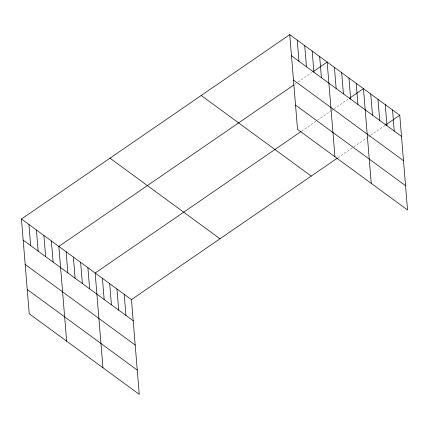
<?xml version="1.0" encoding="UTF-8"?>
<svg xmlns="http://www.w3.org/2000/svg" width="429" height="429" viewBox="0 0 429 429"><rect width="100%" height="100%" fill="white"/><g stroke="black" fill="none" stroke-linecap="round" stroke-linejoin="round"><path stroke-width="0.32" stroke-dasharray="2.15 1.61" d="M294.905 84.213L295.999 83.462M298.187 81.96L311.851 72.571M301.7 131.092L317.004 120.576M317.551 120.2L331.209 110.811M331.756 110.435L333.397 109.309M333.944 108.928L348.702 98.788M338.004 157.69L353.308 147.174M353.855 146.793L368.061 137.028M368.608 136.653L370.248 135.526M370.795 135.151L385.006 125.386"/><path stroke-width="0.64" d="M21.45 219.026L131.462 299.624L139.253 394.353L29.236 313.755L21.45 219.026L289.747 34.647L399.764 115.245L407.55 209.974L297.538 129.376L289.747 34.647M293.817 84.963L58.853 246.428L66.645 341.157M312.945 71.82L327.155 62.055L334.942 156.778M301.153 131.467L95.158 273.026L102.949 367.755M349.249 98.413L363.46 88.647L371.246 183.376M131.462 299.624L337.457 158.065M385.553 125.011L399.764 115.245M291.484 55.791L401.501 136.39M293.484 80.073L403.496 160.671M295.538 105.094L405.555 185.693M201.212 95.495L311.223 176.094M109.99 158.183L220.002 238.781M23.187 240.17L133.204 320.769M25.182 264.452L135.199 345.05M27.241 289.468L137.253 370.066M392.503 109.926L394.24 131.07M385.242 104.606L386.979 125.751M377.981 99.287L379.719 120.431M370.72 93.967L372.458 115.111M356.199 83.328L357.936 104.472M348.938 78.008L350.675 99.153M341.677 72.689L343.414 93.833M334.416 67.374L336.154 88.513M319.669 56.569L321.412 77.713M312.189 51.089L313.931 72.233M304.708 45.608L306.451 66.752M297.227 40.128L298.965 61.272M124.201 294.305L125.944 315.449M116.94 288.985L118.683 310.129M109.679 283.666L111.422 304.81M102.418 278.346L104.156 299.49M87.897 267.707L89.634 288.851M80.636 262.387L82.373 283.531M73.375 257.068L75.113 278.212M66.114 251.748L67.852 272.892M51.373 240.948L53.11 262.092M43.892 235.467L45.63 256.612M36.411 229.987L38.149 251.131M28.931 224.506L30.668 245.651"/></g></svg>
